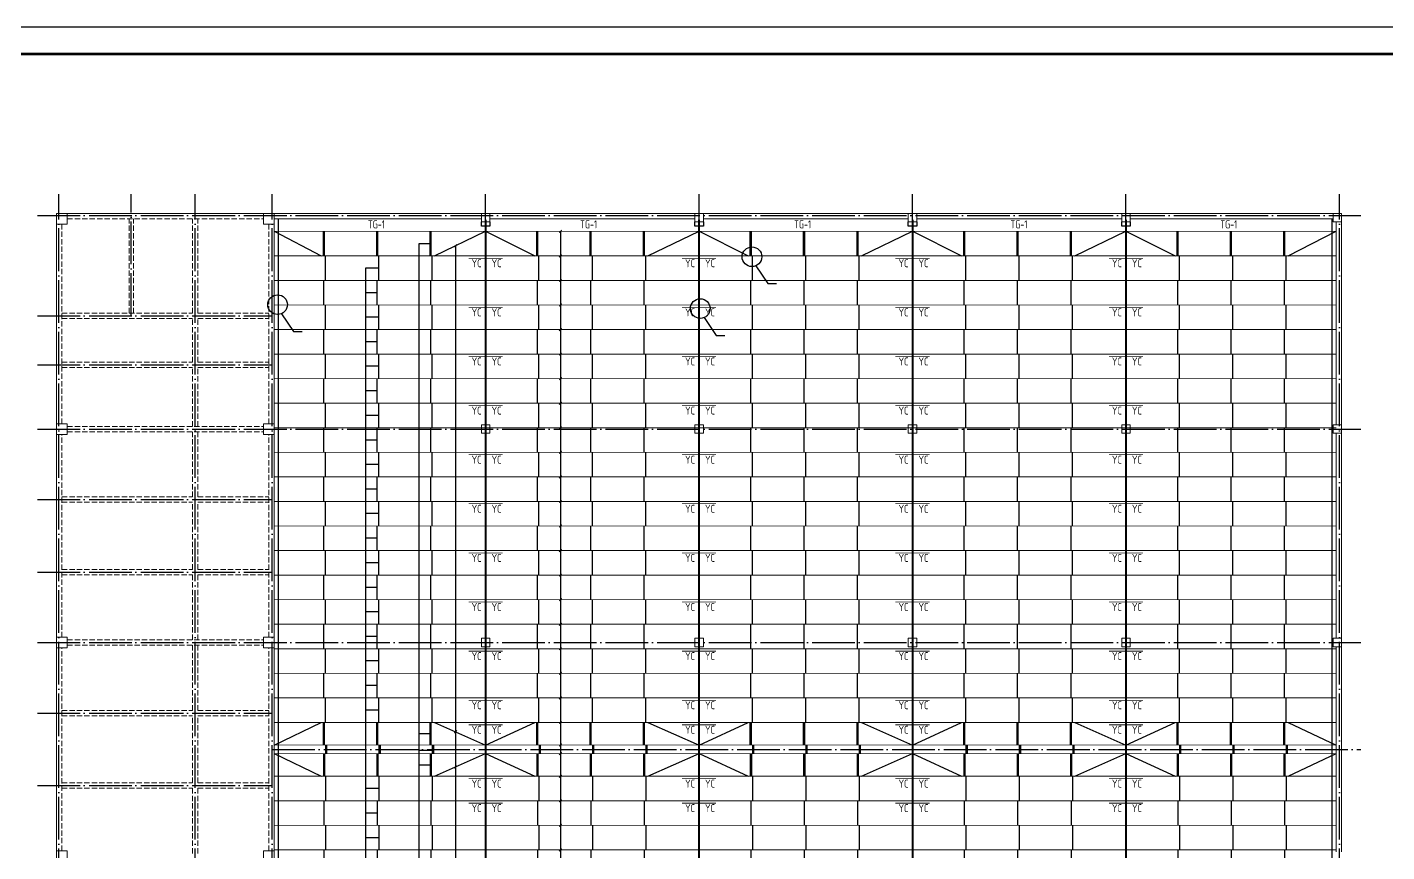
# Model space of a CAD drawing. Extents: x -2331248 to -1198620, y -977263 to -545844.
# Drawn here: x -1322402 to -1258706, y -730225 to -691608 of the extents above; entities that cross this region are included whole.
import ezdxf
from ezdxf.enums import TextEntityAlignment as Align

# ---------------------------------------------------------------- set-up
doc = ezdxf.new("R2010")
doc.units = 0
doc.header["$LTSCALE"] = 1000
doc.header["$MEASUREMENT"] = 0
for name, pattern in [('6', [8.75, 5, -1.25, 1.25, -1.25]), ('DASH', [0.35, 0.25, -0.1]), ('DASHED2', [9.525, 6.35, -3.175]), ('DOTE', [2.42, 2, -0.2, 0.02, -0.2]), ('线型3', [500, 300, -200])]:
    doc.linetypes.add(name, pattern=pattern)
for name, color, linetype in [('DOTE', 1, 'DOTE'), ('LT', 4, 'CONTINUOUS'), ('PUB_DIM', 3, 'CONTINUOUS'), ('PUB_TITLE', 4, 'CONTINUOUS'), ('YC', 6, 'DASHED2'), ('拉条', 72, 'CONTINUOUS'), ('构件', 74, 'CONTINUOUS'), ('檩条', 3, 'CONTINUOUS'), ('独立基础', 4, 'CONTINUOUS'), ('粗实线', 7, 'CONTINUOUS')]:
    doc.layers.add(name, color=color, linetype=linetype)
for name, color, linetype, lineweight in [('S_Beam', 4, 'CONTINUOUS', 18), ('S_BeamDash', 134, '线型3', 18), ('S_Cl', 2, 'CONTINUOUS', 9), ('单线钢梁', 134, 'CONTINUOUS', 18)]:
    doc.layers.add(name, color=color, linetype=linetype, lineweight=lineweight)
doc.styles.add('1', font='isocp.shx', dxfattribs={"width": 0.75, "height": 600, "bigfont": 'hztxt.shx'})
doc.styles.add('TSSD_REIN', font='Tssdeng.shx', dxfattribs={"width": 0.7, "bigfont": 'hztxt.shx'})

msp = doc.modelspace()

# ---------------------------------------------------------------- linework, layer by layer
at = {"layer": 'DOTE'}
for p, q in [((-1320925.9, -751427.1), (-1320925.9, -699427.1)), ((-1317525.9, -705127.1), (-1317525.9, -699427.1)), ((-1314525.9, -751427.1), (-1314525.9, -699427.1)), ((-1310925.9, -751427.1), (-1310925.9, -699427.1)), ((-1300925.9, -751427.1), (-1300925.9, -699427.1)), ((-1290925.9, -751427.1), (-1290925.9, -699427.1)), ((-1280925.9, -751427.1), (-1280925.9, -699427.1)), ((-1270925.9, -751427.1), (-1270925.9, -699427.1)), ((-1260925.9, -751427.1), (-1260925.9, -699427.1)), ((-1321925.9, -700427.1), (-1259925.9, -700427.1)), ((-1321925.9, -705127.1), (-1310925.9, -705127.1)), ((-1321925.9, -707427.1), (-1310925.9, -707427.1)), ((-1321925.9, -710427.1), (-1259925.9, -710427.1)), ((-1321925.9, -713727.1), (-1310925.9, -713727.1)), ((-1321925.9, -717127.1), (-1310925.9, -717127.1)), ((-1321925.9, -720427.1), (-1259925.9, -720427.1)), ((-1321925.9, -723727.1), (-1310925.9, -723727.1)), ((-1310925.9, -725427.1), (-1259925.9, -725427.1)), ((-1321925.9, -727127.1), (-1310925.9, -727127.1))]:
    msp.add_line(p, q, dxfattribs=at)
at = {"layer": 'PUB_DIM'}
for p, q in [((-1288263.9, -702783.4), (-1287705.8, -703617.3)), ((-1287705.8, -703617.3), (-1287294, -703617.3)), ((-1310489.9, -705024.4), (-1309931.8, -705858.3)), ((-1290687.9, -705205.4), (-1290129.8, -706039.3)), ((-1309931.8, -705858.3), (-1309520, -705858.3)), ((-1290129.8, -706039.3), (-1289718, -706039.3))]:
    msp.add_line(p, q, dxfattribs=at)
for centre in [(-1288447.8, -702360.8), (-1310673.8, -704601.8), (-1290871.8, -704782.8)]:
    msp.add_circle(centre, 460.9, dxfattribs=at)
at = {"layer": 'PUB_TITLE'}
for p, q in [((-1297419.7, -701167.1), (-1297419.7, -752189)), ((-1303525.9, -701752.1), (-1304051.7, -701752.1)), ((-1304051.7, -701752.1), (-1304051.7, -752189)), ((-1302335.7, -701844), (-1302335.7, -752189)), ((-1306551.7, -702887.1), (-1306551.7, -752189)), ((-1305925.9, -702887.1), (-1306551.7, -702887.1)), ((-1306000, -704042.1), (-1306551.7, -704042.1)), ((-1305925.9, -705187.1), (-1306551.7, -705187.1)), ((-1306000, -706342.1), (-1306551.7, -706342.1)), ((-1305925.9, -707487.1), (-1306551.7, -707487.1)), ((-1306000, -708642.1), (-1306551.7, -708642.1)), ((-1305925.9, -709787.1), (-1306551.7, -709787.1)), ((-1306000, -710942.1), (-1306551.7, -710942.1)), ((-1305925.9, -712087.1), (-1306551.7, -712087.1)), ((-1306000, -713242.1), (-1306551.7, -713242.1)), ((-1305925.9, -714387.1), (-1306551.7, -714387.1)), ((-1306000, -715542.1), (-1306551.7, -715542.1)), ((-1305925.9, -716687.1), (-1306551.7, -716687.1)), ((-1306000, -717842.1), (-1306551.7, -717842.1)), ((-1305925.9, -718987.1), (-1306551.7, -718987.1)), ((-1306000, -720142.1), (-1306551.7, -720142.1)), ((-1305925.9, -721287.1), (-1306551.7, -721287.1)), ((-1306000, -722442.1), (-1306551.7, -722442.1)), ((-1305925.9, -723587.1), (-1306551.7, -723587.1)), ((-1303525.9, -724702.1), (-1304051.7, -724702.1)), ((-1303422.9, -725484), (-1304051.7, -725484)), ((-1303525.9, -726162.1), (-1304051.7, -726162.1)), ((-1305925.9, -727267.1), (-1306551.7, -727267.1)), ((-1306000, -728412.1), (-1306551.7, -728412.1)), ((-1305925.9, -729567.1), (-1306551.7, -729567.1))]:
    msp.add_line(p, q, dxfattribs=at)
msp.add_lwpolyline([(-1331785.4, -765858.1), (-1200410.4, -765858.1), (-1200410.4, -691608.1), (-1331785.4, -691608.1)], close=True, dxfattribs=at)
at = {"layer": 'PUB_TITLE', "const_width": 125}
msp.add_lwpolyline([(-1328660.4, -764608.1), (-1201660.4, -764608.1), (-1201660.4, -692858.1), (-1328660.4, -692858.1)], close=True, dxfattribs=at)
at = {"layer": 'S_Beam', "ltscale": 1}
for p, q in [((-1320525.9, -700327.1), (-1311325.9, -700327.1)), ((-1310825.9, -700327.1), (-1301125.9, -700327.1)), ((-1310825.9, -700577.1), (-1301125.9, -700577.1)), ((-1300725.9, -700327.1), (-1291125.9, -700327.1)), ((-1300725.9, -700577.1), (-1291125.9, -700577.1)), ((-1290725.9, -700327.1), (-1281125.9, -700327.1)), ((-1290725.9, -700577.1), (-1281125.9, -700577.1)), ((-1280725.9, -700327.1), (-1271125.9, -700327.1)), ((-1280725.9, -700577.1), (-1271125.9, -700577.1)), ((-1270725.9, -700327.1), (-1261225.9, -700327.1)), ((-1270725.9, -700577.1), (-1261225.9, -700577.1)), ((-1321025.9, -710177.1), (-1321025.9, -700827.1)), ((-1310825.9, -710177.1), (-1310825.9, -700827.1)), ((-1310825.9, -710177.1), (-1310825.9, -700827.1)), ((-1261075.9, -710227.1), (-1261075.9, -700727.1)), ((-1260825.9, -710227.1), (-1260825.9, -700727.1)), ((-1321025.9, -720177.1), (-1321025.9, -710677.1)), ((-1310825.9, -720177.1), (-1310825.9, -710677.1)), ((-1310825.9, -720177.1), (-1310825.9, -710677.1)), ((-1261075.9, -720227.1), (-1261075.9, -710627.1)), ((-1260825.9, -720227.1), (-1260825.9, -710627.1)), ((-1321025.9, -730177.1), (-1321025.9, -720677.1)), ((-1310825.9, -730177.1), (-1310825.9, -720677.1)), ((-1310825.9, -730177.1), (-1310825.9, -720677.1)), ((-1261075.9, -730227.1), (-1261075.9, -720627.1)), ((-1260825.9, -730227.1), (-1260825.9, -720627.1))]:
    msp.add_line(p, q, dxfattribs=at)
at = {"layer": 'S_BeamDash', "linetype": 'DASH', "ltscale": 1}
for p, q in [((-1320525.9, -700577.1), (-1311325.9, -700577.1)), ((-1317625.9, -705002.1), (-1317625.9, -700577.1)), ((-1317425.9, -705002.1), (-1317425.9, -700577.1)), ((-1314650.9, -705002.1), (-1314650.9, -700577.1)), ((-1314400.9, -705002.1), (-1314400.9, -700577.1)), ((-1320775.9, -710177.1), (-1320775.9, -700827.1)), ((-1311075.9, -710177.1), (-1311075.9, -700827.1)), ((-1311075.9, -710177.1), (-1311075.9, -700827.1)), ((-1320775.9, -705002.1), (-1314650.9, -705002.1)), ((-1314400.9, -705002.1), (-1311075.9, -705002.1)), ((-1320775.9, -705252.1), (-1314650.9, -705252.1)), ((-1314650.9, -707302.1), (-1314650.9, -705252.1)), ((-1314400.9, -707302.1), (-1314400.9, -705252.1)), ((-1314400.9, -705252.1), (-1311075.9, -705252.1)), ((-1320775.9, -707302.1), (-1314650.9, -707302.1)), ((-1320775.9, -707552.1), (-1314650.9, -707552.1)), ((-1314650.9, -710302.1), (-1314650.9, -707552.1)), ((-1314400.9, -707302.1), (-1311075.9, -707302.1)), ((-1314400.9, -707552.1), (-1311075.9, -707552.1)), ((-1314400.9, -710302.1), (-1314400.9, -707552.1)), ((-1320775.9, -720177.1), (-1320775.9, -710677.1)), ((-1320525.9, -710302.1), (-1311325.9, -710302.1)), ((-1320525.9, -710552.1), (-1311325.9, -710552.1)), ((-1314650.9, -713602.1), (-1314650.9, -710552.1)), ((-1314400.9, -713602.1), (-1314400.9, -710552.1)), ((-1311075.9, -720177.1), (-1311075.9, -710677.1)), ((-1311075.9, -720177.1), (-1311075.9, -710677.1)), ((-1320775.9, -713602.1), (-1314650.9, -713602.1)), ((-1320775.9, -713852.1), (-1314650.9, -713852.1)), ((-1314650.9, -717002.1), (-1314650.9, -713852.1)), ((-1314400.9, -713602.1), (-1311075.9, -713602.1)), ((-1314400.9, -713852.1), (-1311075.9, -713852.1)), ((-1314400.9, -717002.1), (-1314400.9, -713852.1)), ((-1320775.9, -717002.1), (-1314650.9, -717002.1)), ((-1314400.9, -717002.1), (-1311075.9, -717002.1)), ((-1320775.9, -717252.1), (-1314650.9, -717252.1)), ((-1314650.9, -720302.1), (-1314650.9, -717252.1)), ((-1314400.9, -717252.1), (-1311075.9, -717252.1)), ((-1314400.9, -720302.1), (-1314400.9, -717252.1)), ((-1320525.9, -720302.1), (-1311325.9, -720302.1)), ((-1320775.9, -730177.1), (-1320775.9, -720677.1)), ((-1320525.9, -720552.1), (-1311325.9, -720552.1)), ((-1314650.9, -723602.1), (-1314650.9, -720552.1)), ((-1314400.9, -723602.1), (-1314400.9, -720552.1)), ((-1311075.9, -730177.1), (-1311075.9, -720677.1)), ((-1311075.9, -730177.1), (-1311075.9, -720677.1)), ((-1320775.9, -723602.1), (-1314650.9, -723602.1)), ((-1320775.9, -723852.1), (-1314650.9, -723852.1)), ((-1314650.9, -727002.1), (-1314650.9, -723852.1)), ((-1314400.9, -723602.1), (-1311075.9, -723602.1)), ((-1314400.9, -723852.1), (-1311075.9, -723852.1)), ((-1314400.9, -727002.1), (-1314400.9, -723852.1)), ((-1320775.9, -727002.1), (-1314650.9, -727002.1)), ((-1320775.9, -727252.1), (-1314650.9, -727252.1)), ((-1314650.9, -730302.1), (-1314650.9, -727252.1)), ((-1314400.9, -727002.1), (-1311075.9, -727002.1)), ((-1314400.9, -727252.1), (-1311075.9, -727252.1)), ((-1314400.9, -730302.1), (-1314400.9, -727252.1))]:
    msp.add_line(p, q, dxfattribs=at)
at = {"layer": 'S_Cl', "ltscale": 1}
for points in [[(-1320525.9, -700827.1), (-1320525.9, -700327.1), (-1321025.9, -700327.1), (-1321025.9, -700827.1)], [(-1310825.9, -700827.1), (-1310825.9, -700327.1), (-1311325.9, -700327.1), (-1311325.9, -700827.1)], [(-1300725.9, -700727.1), (-1300725.9, -700327.1), (-1301125.9, -700327.1), (-1301125.9, -700727.1)], [(-1290725.9, -700727.1), (-1290725.9, -700327.1), (-1291125.9, -700327.1), (-1291125.9, -700727.1)], [(-1280725.9, -700727.1), (-1280725.9, -700327.1), (-1281125.9, -700327.1), (-1281125.9, -700727.1)], [(-1270725.9, -700727.1), (-1270725.9, -700327.1), (-1271125.9, -700327.1), (-1271125.9, -700727.1)], [(-1260825.9, -700727.1), (-1260825.9, -700327.1), (-1261225.9, -700327.1), (-1261225.9, -700727.1)], [(-1320525.9, -710677.1), (-1320525.9, -710177.1), (-1321025.9, -710177.1), (-1321025.9, -710677.1)], [(-1310825.9, -710677.1), (-1310825.9, -710177.1), (-1311325.9, -710177.1), (-1311325.9, -710677.1)], [(-1300725.9, -710627.1), (-1300725.9, -710227.1), (-1301125.9, -710227.1), (-1301125.9, -710627.1)], [(-1290725.9, -710627.1), (-1290725.9, -710227.1), (-1291125.9, -710227.1), (-1291125.9, -710627.1)], [(-1280725.9, -710627.1), (-1280725.9, -710227.1), (-1281125.9, -710227.1), (-1281125.9, -710627.1)], [(-1270725.9, -710627.1), (-1270725.9, -710227.1), (-1271125.9, -710227.1), (-1271125.9, -710627.1)], [(-1260825.9, -710627.1), (-1260825.9, -710227.1), (-1261225.9, -710227.1), (-1261225.9, -710627.1)], [(-1320525.9, -720677.1), (-1320525.9, -720177.1), (-1321025.9, -720177.1), (-1321025.9, -720677.1)], [(-1310825.9, -720677.1), (-1310825.9, -720177.1), (-1311325.9, -720177.1), (-1311325.9, -720677.1)], [(-1300725.9, -720627.1), (-1300725.9, -720227.1), (-1301125.9, -720227.1), (-1301125.9, -720627.1)], [(-1290725.9, -720627.1), (-1290725.9, -720227.1), (-1291125.9, -720227.1), (-1291125.9, -720627.1)], [(-1280725.9, -720627.1), (-1280725.9, -720227.1), (-1281125.9, -720227.1), (-1281125.9, -720627.1)], [(-1270725.9, -720627.1), (-1270725.9, -720227.1), (-1271125.9, -720227.1), (-1271125.9, -720627.1)], [(-1260825.9, -720627.1), (-1260825.9, -720227.1), (-1261225.9, -720227.1), (-1261225.9, -720627.1)], [(-1320525.9, -730677.1), (-1320525.9, -730177.1), (-1321025.9, -730177.1), (-1321025.9, -730677.1)], [(-1310825.9, -730677.1), (-1310825.9, -730177.1), (-1311325.9, -730177.1), (-1311325.9, -730677.1)]]:
    msp.add_lwpolyline(points, close=True, dxfattribs=at)
at = {"layer": 'YC', "ltscale": 0.05, "const_width": 35}
for points in [[(-1300925.9, -702427.7), (-1301725.9, -702427.7)], [(-1300125.9, -702427.7), (-1300925.9, -702427.7)], [(-1290925.9, -702427.7), (-1291725.9, -702427.7)], [(-1290125.9, -702427.7), (-1290925.9, -702427.7)], [(-1280925.9, -702427.7), (-1281725.9, -702427.7)], [(-1280125.9, -702427.7), (-1280925.9, -702427.7)], [(-1270925.9, -702427.7), (-1271725.9, -702427.7)], [(-1270125.9, -702427.7), (-1270925.9, -702427.7)], [(-1300925.9, -704727.7), (-1301725.9, -704727.7)], [(-1300125.9, -704727.7), (-1300925.9, -704727.7)], [(-1290925.9, -704727.7), (-1291725.9, -704727.7)], [(-1290125.9, -704727.7), (-1290925.9, -704727.7)], [(-1280925.9, -704727.7), (-1281725.9, -704727.7)], [(-1280125.9, -704727.7), (-1280925.9, -704727.7)], [(-1270925.9, -704727.7), (-1271725.9, -704727.7)], [(-1270125.9, -704727.7), (-1270925.9, -704727.7)], [(-1300925.9, -707027.7), (-1301725.9, -707027.7)], [(-1300125.9, -707027.7), (-1300925.9, -707027.7)], [(-1290925.9, -707027.7), (-1291725.9, -707027.7)], [(-1290125.9, -707027.7), (-1290925.9, -707027.7)], [(-1280925.9, -707027.7), (-1281725.9, -707027.7)], [(-1280125.9, -707027.7), (-1280925.9, -707027.7)], [(-1270925.9, -707027.7), (-1271725.9, -707027.7)], [(-1270125.9, -707027.7), (-1270925.9, -707027.7)], [(-1300925.9, -709327.7), (-1301725.9, -709327.7)], [(-1300125.9, -709327.7), (-1300925.9, -709327.7)], [(-1290925.9, -709327.7), (-1291725.9, -709327.7)], [(-1290125.9, -709327.7), (-1290925.9, -709327.7)], [(-1280925.9, -709327.7), (-1281725.9, -709327.7)], [(-1280125.9, -709327.7), (-1280925.9, -709327.7)], [(-1270925.9, -709327.7), (-1271725.9, -709327.7)], [(-1270125.9, -709327.7), (-1270925.9, -709327.7)], [(-1300925.9, -711627.7), (-1301725.9, -711627.7)], [(-1300125.9, -711627.7), (-1300925.9, -711627.7)], [(-1290925.9, -711627.7), (-1291725.9, -711627.7)], [(-1290125.9, -711627.7), (-1290925.9, -711627.7)], [(-1280925.9, -711627.7), (-1281725.9, -711627.7)], [(-1280125.9, -711627.7), (-1280925.9, -711627.7)], [(-1270925.9, -711627.7), (-1271725.9, -711627.7)], [(-1270125.9, -711627.7), (-1270925.9, -711627.7)], [(-1300925.9, -713927.7), (-1301725.9, -713927.7)], [(-1300125.9, -713927.7), (-1300925.9, -713927.7)], [(-1290925.9, -713927.7), (-1291725.9, -713927.7)], [(-1290125.9, -713927.7), (-1290925.9, -713927.7)], [(-1280925.9, -713927.7), (-1281725.9, -713927.7)], [(-1280125.9, -713927.7), (-1280925.9, -713927.7)], [(-1270925.9, -713927.7), (-1271725.9, -713927.7)], [(-1270125.9, -713927.7), (-1270925.9, -713927.7)], [(-1300925.9, -716227.7), (-1301725.9, -716227.7)], [(-1300125.9, -716227.7), (-1300925.9, -716227.7)], [(-1290925.9, -716227.7), (-1291725.9, -716227.7)], [(-1290125.9, -716227.7), (-1290925.9, -716227.7)], [(-1280925.9, -716227.7), (-1281725.9, -716227.7)], [(-1280125.9, -716227.7), (-1280925.9, -716227.7)], [(-1270925.9, -716227.7), (-1271725.9, -716227.7)], [(-1270125.9, -716227.7), (-1270925.9, -716227.7)], [(-1300925.9, -718527.7), (-1301725.9, -718527.7)], [(-1300125.9, -718527.7), (-1300925.9, -718527.7)], [(-1290925.9, -718527.7), (-1291725.9, -718527.7)], [(-1290125.9, -718527.7), (-1290925.9, -718527.7)], [(-1280925.9, -718527.7), (-1281725.9, -718527.7)], [(-1280125.9, -718527.7), (-1280925.9, -718527.7)], [(-1270925.9, -718527.7), (-1271725.9, -718527.7)], [(-1270125.9, -718527.7), (-1270925.9, -718527.7)], [(-1300925.9, -720827.7), (-1301725.9, -720827.7)], [(-1300125.9, -720827.7), (-1300925.9, -720827.7)], [(-1290925.9, -720827.7), (-1291725.9, -720827.7)], [(-1290125.9, -720827.7), (-1290925.9, -720827.7)], [(-1280925.9, -720827.7), (-1281725.9, -720827.7)], [(-1280125.9, -720827.7), (-1280925.9, -720827.7)], [(-1270925.9, -720827.7), (-1271725.9, -720827.7)], [(-1270125.9, -720827.7), (-1270925.9, -720827.7)], [(-1300925.9, -723127.7), (-1301725.9, -723127.7)], [(-1300125.9, -723127.7), (-1300925.9, -723127.7)], [(-1290925.9, -723127.7), (-1291725.9, -723127.7)], [(-1290125.9, -723127.7), (-1290925.9, -723127.7)], [(-1280925.9, -723127.7), (-1281725.9, -723127.7)], [(-1280125.9, -723127.7), (-1280925.9, -723127.7)], [(-1270925.9, -723127.7), (-1271725.9, -723127.7)], [(-1270125.9, -723127.7), (-1270925.9, -723127.7)], [(-1300925.9, -724277.7), (-1301725.9, -724277.7)], [(-1300125.9, -724277.7), (-1300925.9, -724277.7)], [(-1290925.9, -724277.7), (-1291725.9, -724277.7)], [(-1290125.9, -724277.7), (-1290925.9, -724277.7)], [(-1280925.9, -724277.7), (-1281725.9, -724277.7)], [(-1280125.9, -724277.7), (-1280925.9, -724277.7)], [(-1270925.9, -724277.7), (-1271725.9, -724277.7)], [(-1270125.9, -724277.7), (-1270925.9, -724277.7)], [(-1300925.9, -726797.7), (-1301725.9, -726797.7)], [(-1300125.9, -726797.7), (-1300925.9, -726797.7)], [(-1290925.9, -726797.7), (-1291725.9, -726797.7)], [(-1290125.9, -726797.7), (-1290925.9, -726797.7)], [(-1280925.9, -726797.7), (-1281725.9, -726797.7)], [(-1280125.9, -726797.7), (-1280925.9, -726797.7)], [(-1270925.9, -726797.7), (-1271725.9, -726797.7)], [(-1270125.9, -726797.7), (-1270925.9, -726797.7)], [(-1300925.9, -727947.7), (-1301725.9, -727947.7)], [(-1300125.9, -727947.7), (-1300925.9, -727947.7)], [(-1290925.9, -727947.7), (-1291725.9, -727947.7)], [(-1290125.9, -727947.7), (-1290925.9, -727947.7)], [(-1280925.9, -727947.7), (-1281725.9, -727947.7)], [(-1280125.9, -727947.7), (-1280925.9, -727947.7)], [(-1270925.9, -727947.7), (-1271725.9, -727947.7)], [(-1270125.9, -727947.7), (-1270925.9, -727947.7)]]:
    msp.add_lwpolyline(points, dxfattribs=at)
at = {"layer": '单线钢梁', "linetype": '6', "ltscale": 0.25, "const_width": 95}
for points in [[(-1300925.9, -750227.1), (-1300925.9, -700627.1)], [(-1290925.9, -750227.1), (-1290925.9, -700627.1)], [(-1280925.9, -750227.1), (-1280925.9, -700627.1)], [(-1270925.9, -750227.1), (-1270925.9, -700627.1)]]:
    msp.add_lwpolyline(points, dxfattribs=at)
at = {"layer": '拉条'}
for p, q in [((-1310825.9, -701167.1), (-1308624.4, -702317.1)), ((-1308525.9, -702317.1), (-1308525.9, -701167.1)), ((-1308475.9, -702317.1), (-1308475.9, -701167.1)), ((-1306025.9, -702317.1), (-1306025.9, -701167.1)), ((-1305975.9, -702317.1), (-1305975.9, -701167.1)), ((-1303525.9, -702317.1), (-1303525.9, -701167.1)), ((-1303475.9, -702317.1), (-1303475.9, -701167.1)), ((-1303321.1, -702317.1), (-1300925.9, -701167.1)), ((-1300925.9, -701167.1), (-1298624.4, -702317.1)), ((-1298525.9, -702317.1), (-1298525.9, -701167.1)), ((-1298475.9, -702317.1), (-1298475.9, -701167.1)), ((-1296025.9, -702317.1), (-1296025.9, -701167.1)), ((-1295975.9, -702317.1), (-1295975.9, -701167.1)), ((-1293525.9, -702317.1), (-1293525.9, -701167.1)), ((-1293475.9, -702317.1), (-1293475.9, -701167.1)), ((-1293321.1, -702317.1), (-1290925.9, -701167.1)), ((-1290925.9, -701167.1), (-1288624.4, -702317.1)), ((-1288525.9, -702317.1), (-1288525.9, -701167.1)), ((-1288475.9, -702317.1), (-1288475.9, -701167.1)), ((-1286025.9, -702317.1), (-1286025.9, -701167.1)), ((-1285975.9, -702317.1), (-1285975.9, -701167.1)), ((-1283525.9, -702317.1), (-1283525.9, -701167.1)), ((-1283475.9, -702317.1), (-1283475.9, -701167.1)), ((-1283321.1, -702317.1), (-1280925.9, -701167.1)), ((-1280925.9, -701167.1), (-1278624.4, -702317.1)), ((-1278525.9, -702317.1), (-1278525.9, -701167.1)), ((-1278475.9, -702317.1), (-1278475.9, -701167.1)), ((-1276025.9, -702317.1), (-1276025.9, -701167.1)), ((-1275975.9, -702317.1), (-1275975.9, -701167.1)), ((-1273525.9, -702317.1), (-1273525.9, -701167.1)), ((-1273475.9, -702317.1), (-1273475.9, -701167.1)), ((-1273321.1, -702317.1), (-1270925.9, -701167.1)), ((-1270925.9, -701167.1), (-1268624.4, -702317.1)), ((-1268525.9, -702317.1), (-1268525.9, -701167.1)), ((-1268475.9, -702317.1), (-1268475.9, -701167.1)), ((-1266025.9, -702317.1), (-1266025.9, -701167.1)), ((-1265975.9, -702317.1), (-1265975.9, -701167.1)), ((-1263525.9, -702317.1), (-1263525.9, -701167.1)), ((-1263475.9, -702317.1), (-1263475.9, -701167.1)), ((-1263321.1, -702317.1), (-1261075.9, -701167.1)), ((-1308425.9, -703467.1), (-1308425.9, -702317.1)), ((-1305925.9, -703467.1), (-1305925.9, -702317.1)), ((-1303425.9, -703467.1), (-1303425.9, -702317.1)), ((-1298425.9, -703467.1), (-1298425.9, -702317.1)), ((-1295925.9, -703467.1), (-1295925.9, -702317.1)), ((-1293425.9, -703467.1), (-1293425.9, -702317.1)), ((-1288425.9, -703467.1), (-1288425.9, -702317.1)), ((-1285925.9, -703467.1), (-1285925.9, -702317.1)), ((-1283425.9, -703467.1), (-1283425.9, -702317.1)), ((-1278425.9, -703467.1), (-1278425.9, -702317.1)), ((-1275925.9, -703467.1), (-1275925.9, -702317.1)), ((-1273425.9, -703467.1), (-1273425.9, -702317.1)), ((-1268425.9, -703467.1), (-1268425.9, -702317.1)), ((-1265925.9, -703467.1), (-1265925.9, -702317.1)), ((-1263425.9, -703467.1), (-1263425.9, -702317.1)), ((-1308500, -704617.1), (-1308500, -703467.1)), ((-1306000, -704617.1), (-1306000, -703467.1)), ((-1303500, -704617.1), (-1303500, -703467.1)), ((-1298500, -704617.1), (-1298500, -703467.1)), ((-1296000, -704617.1), (-1296000, -703467.1)), ((-1293500, -704617.1), (-1293500, -703467.1)), ((-1288500, -704617.1), (-1288500, -703467.1)), ((-1286000, -704617.1), (-1286000, -703467.1)), ((-1283500, -704617.1), (-1283500, -703467.1)), ((-1278500, -704617.1), (-1278500, -703467.1)), ((-1276000, -704617.1), (-1276000, -703467.1)), ((-1273500, -704617.1), (-1273500, -703467.1)), ((-1268500, -704617.1), (-1268500, -703467.1)), ((-1266000, -704617.1), (-1266000, -703467.1)), ((-1263500, -704617.1), (-1263500, -703467.1)), ((-1308425.9, -705767.1), (-1308425.9, -704617.1)), ((-1305925.9, -705767.1), (-1305925.9, -704617.1)), ((-1303425.9, -705767.1), (-1303425.9, -704617.1)), ((-1298425.9, -705767.1), (-1298425.9, -704617.1)), ((-1295925.9, -705767.1), (-1295925.9, -704617.1)), ((-1293425.9, -705767.1), (-1293425.9, -704617.1)), ((-1288425.9, -705767.1), (-1288425.9, -704617.1)), ((-1285925.9, -705767.1), (-1285925.9, -704617.1)), ((-1283425.9, -705767.1), (-1283425.9, -704617.1)), ((-1278425.9, -705767.1), (-1278425.9, -704617.1)), ((-1275925.9, -705767.1), (-1275925.9, -704617.1)), ((-1273425.9, -705767.1), (-1273425.9, -704617.1)), ((-1268425.9, -705767.1), (-1268425.9, -704617.1)), ((-1265925.9, -705767.1), (-1265925.9, -704617.1)), ((-1263425.9, -705767.1), (-1263425.9, -704617.1)), ((-1308500, -706917.1), (-1308500, -705767.1)), ((-1306000, -706917.1), (-1306000, -705767.1)), ((-1303500, -706917.1), (-1303500, -705767.1)), ((-1298500, -706917.1), (-1298500, -705767.1)), ((-1296000, -706917.1), (-1296000, -705767.1)), ((-1293500, -706917.1), (-1293500, -705767.1)), ((-1288500, -706917.1), (-1288500, -705767.1)), ((-1286000, -706917.1), (-1286000, -705767.1)), ((-1283500, -706917.1), (-1283500, -705767.1)), ((-1278500, -706917.1), (-1278500, -705767.1)), ((-1276000, -706917.1), (-1276000, -705767.1)), ((-1273500, -706917.1), (-1273500, -705767.1)), ((-1268500, -706917.1), (-1268500, -705767.1)), ((-1266000, -706917.1), (-1266000, -705767.1)), ((-1263500, -706917.1), (-1263500, -705767.1)), ((-1308425.9, -708067.1), (-1308425.9, -706917.1)), ((-1305925.9, -708067.1), (-1305925.9, -706917.1)), ((-1303425.9, -708067.1), (-1303425.9, -706917.1)), ((-1298425.9, -708067.1), (-1298425.9, -706917.1)), ((-1295925.9, -708067.1), (-1295925.9, -706917.1)), ((-1293425.9, -708067.1), (-1293425.9, -706917.1)), ((-1288425.9, -708067.1), (-1288425.9, -706917.1)), ((-1285925.9, -708067.1), (-1285925.9, -706917.1)), ((-1283425.9, -708067.1), (-1283425.9, -706917.1)), ((-1278425.9, -708067.1), (-1278425.9, -706917.1)), ((-1275925.9, -708067.1), (-1275925.9, -706917.1)), ((-1273425.9, -708067.1), (-1273425.9, -706917.1)), ((-1268425.9, -708067.1), (-1268425.9, -706917.1)), ((-1265925.9, -708067.1), (-1265925.9, -706917.1)), ((-1263425.9, -708067.1), (-1263425.9, -706917.1)), ((-1308500, -709217.1), (-1308500, -708067.1)), ((-1306000, -709217.1), (-1306000, -708067.1)), ((-1303500, -709217.1), (-1303500, -708067.1)), ((-1298500, -709217.1), (-1298500, -708067.1)), ((-1296000, -709217.1), (-1296000, -708067.1)), ((-1293500, -709217.1), (-1293500, -708067.1)), ((-1288500, -709217.1), (-1288500, -708067.1)), ((-1286000, -709217.1), (-1286000, -708067.1)), ((-1283500, -709217.1), (-1283500, -708067.1)), ((-1278500, -709217.1), (-1278500, -708067.1)), ((-1276000, -709217.1), (-1276000, -708067.1)), ((-1273500, -709217.1), (-1273500, -708067.1)), ((-1268500, -709217.1), (-1268500, -708067.1)), ((-1266000, -709217.1), (-1266000, -708067.1)), ((-1263500, -709217.1), (-1263500, -708067.1)), ((-1308425.9, -710367.1), (-1308425.9, -709217.1)), ((-1305925.9, -710367.1), (-1305925.9, -709217.1)), ((-1303425.9, -710367.1), (-1303425.9, -709217.1)), ((-1298425.9, -710367.1), (-1298425.9, -709217.1)), ((-1295925.9, -710367.1), (-1295925.9, -709217.1)), ((-1293425.9, -710367.1), (-1293425.9, -709217.1)), ((-1288425.9, -710367.1), (-1288425.9, -709217.1)), ((-1285925.9, -710367.1), (-1285925.9, -709217.1)), ((-1283425.9, -710367.1), (-1283425.9, -709217.1)), ((-1278425.9, -710367.1), (-1278425.9, -709217.1)), ((-1275925.9, -710367.1), (-1275925.9, -709217.1)), ((-1273425.9, -710367.1), (-1273425.9, -709217.1)), ((-1268425.9, -710367.1), (-1268425.9, -709217.1)), ((-1265925.9, -710367.1), (-1265925.9, -709217.1)), ((-1263425.9, -710367.1), (-1263425.9, -709217.1)), ((-1308500, -711517.1), (-1308500, -710367.1)), ((-1306000, -711517.1), (-1306000, -710367.1)), ((-1303500, -711517.1), (-1303500, -710367.1)), ((-1298500, -711517.1), (-1298500, -710367.1)), ((-1296000, -711517.1), (-1296000, -710367.1)), ((-1293500, -711517.1), (-1293500, -710367.1)), ((-1288500, -711517.1), (-1288500, -710367.1)), ((-1286000, -711517.1), (-1286000, -710367.1)), ((-1283500, -711517.1), (-1283500, -710367.1)), ((-1278500, -711517.1), (-1278500, -710367.1)), ((-1276000, -711517.1), (-1276000, -710367.1)), ((-1273500, -711517.1), (-1273500, -710367.1)), ((-1268500, -711517.1), (-1268500, -710367.1)), ((-1266000, -711517.1), (-1266000, -710367.1)), ((-1263500, -711517.1), (-1263500, -710367.1)), ((-1308425.9, -712667.1), (-1308425.9, -711517.1)), ((-1305925.9, -712667.1), (-1305925.9, -711517.1)), ((-1303425.9, -712667.1), (-1303425.9, -711517.1)), ((-1298425.9, -712667.1), (-1298425.9, -711517.1)), ((-1295925.9, -712667.1), (-1295925.9, -711517.1)), ((-1293425.9, -712667.1), (-1293425.9, -711517.1)), ((-1288425.9, -712667.1), (-1288425.9, -711517.1)), ((-1285925.9, -712667.1), (-1285925.9, -711517.1)), ((-1283425.9, -712667.1), (-1283425.9, -711517.1)), ((-1278425.9, -712667.1), (-1278425.9, -711517.1)), ((-1275925.9, -712667.1), (-1275925.9, -711517.1)), ((-1273425.9, -712667.1), (-1273425.9, -711517.1)), ((-1268425.9, -712667.1), (-1268425.9, -711517.1)), ((-1265925.9, -712667.1), (-1265925.9, -711517.1)), ((-1263425.9, -712667.1), (-1263425.9, -711517.1)), ((-1308500, -713817.1), (-1308500, -712667.1)), ((-1306000, -713817.1), (-1306000, -712667.1)), ((-1303500, -713817.1), (-1303500, -712667.1)), ((-1298500, -713817.1), (-1298500, -712667.1)), ((-1296000, -713817.1), (-1296000, -712667.1)), ((-1293500, -713817.1), (-1293500, -712667.1)), ((-1288500, -713817.1), (-1288500, -712667.1)), ((-1286000, -713817.1), (-1286000, -712667.1)), ((-1283500, -713817.1), (-1283500, -712667.1)), ((-1278500, -713817.1), (-1278500, -712667.1)), ((-1276000, -713817.1), (-1276000, -712667.1)), ((-1273500, -713817.1), (-1273500, -712667.1)), ((-1268500, -713817.1), (-1268500, -712667.1)), ((-1266000, -713817.1), (-1266000, -712667.1)), ((-1263500, -713817.1), (-1263500, -712667.1)), ((-1308425.9, -714967.1), (-1308425.9, -713817.1)), ((-1305925.9, -714967.1), (-1305925.9, -713817.1)), ((-1303425.9, -714967.1), (-1303425.9, -713817.1)), ((-1298425.9, -714967.1), (-1298425.9, -713817.1)), ((-1295925.9, -714967.1), (-1295925.9, -713817.1)), ((-1293425.9, -714967.1), (-1293425.9, -713817.1)), ((-1288425.9, -714967.1), (-1288425.9, -713817.1)), ((-1285925.9, -714967.1), (-1285925.9, -713817.1)), ((-1283425.9, -714967.1), (-1283425.9, -713817.1)), ((-1278425.9, -714967.1), (-1278425.9, -713817.1)), ((-1275925.9, -714967.1), (-1275925.9, -713817.1)), ((-1273425.9, -714967.1), (-1273425.9, -713817.1)), ((-1268425.9, -714967.1), (-1268425.9, -713817.1)), ((-1265925.9, -714967.1), (-1265925.9, -713817.1)), ((-1263425.9, -714967.1), (-1263425.9, -713817.1)), ((-1308500, -716117.1), (-1308500, -714967.1)), ((-1306000, -716117.1), (-1306000, -714967.1)), ((-1303500, -716117.1), (-1303500, -714967.1)), ((-1298500, -716117.1), (-1298500, -714967.1)), ((-1296000, -716117.1), (-1296000, -714967.1)), ((-1293500, -716117.1), (-1293500, -714967.1)), ((-1288500, -716117.1), (-1288500, -714967.1)), ((-1286000, -716117.1), (-1286000, -714967.1)), ((-1283500, -716117.1), (-1283500, -714967.1)), ((-1278500, -716117.1), (-1278500, -714967.1)), ((-1276000, -716117.1), (-1276000, -714967.1)), ((-1273500, -716117.1), (-1273500, -714967.1)), ((-1268500, -716117.1), (-1268500, -714967.1)), ((-1266000, -716117.1), (-1266000, -714967.1)), ((-1263500, -716117.1), (-1263500, -714967.1)), ((-1308425.9, -717267.1), (-1308425.9, -716117.1)), ((-1305925.9, -717267.1), (-1305925.9, -716117.1)), ((-1303425.9, -717267.1), (-1303425.9, -716117.1)), ((-1298425.9, -717267.1), (-1298425.9, -716117.1)), ((-1295925.9, -717267.1), (-1295925.9, -716117.1)), ((-1293425.9, -717267.1), (-1293425.9, -716117.1)), ((-1288425.9, -717267.1), (-1288425.9, -716117.1)), ((-1285925.9, -717267.1), (-1285925.9, -716117.1)), ((-1283425.9, -717267.1), (-1283425.9, -716117.1)), ((-1278425.9, -717267.1), (-1278425.9, -716117.1)), ((-1275925.9, -717267.1), (-1275925.9, -716117.1)), ((-1273425.9, -717267.1), (-1273425.9, -716117.1)), ((-1268425.9, -717267.1), (-1268425.9, -716117.1)), ((-1265925.9, -717267.1), (-1265925.9, -716117.1)), ((-1263425.9, -717267.1), (-1263425.9, -716117.1)), ((-1308500, -718417.1), (-1308500, -717267.1)), ((-1306000, -718417.1), (-1306000, -717267.1)), ((-1303500, -718417.1), (-1303500, -717267.1)), ((-1298500, -718417.1), (-1298500, -717267.1)), ((-1296000, -718417.1), (-1296000, -717267.1)), ((-1293500, -718417.1), (-1293500, -717267.1)), ((-1288500, -718417.1), (-1288500, -717267.1)), ((-1286000, -718417.1), (-1286000, -717267.1)), ((-1283500, -718417.1), (-1283500, -717267.1)), ((-1278500, -718417.1), (-1278500, -717267.1)), ((-1276000, -718417.1), (-1276000, -717267.1)), ((-1273500, -718417.1), (-1273500, -717267.1)), ((-1268500, -718417.1), (-1268500, -717267.1)), ((-1266000, -718417.1), (-1266000, -717267.1)), ((-1263500, -718417.1), (-1263500, -717267.1)), ((-1308425.9, -719567.1), (-1308425.9, -718417.1)), ((-1305925.9, -719567.1), (-1305925.9, -718417.1)), ((-1303425.9, -719567.1), (-1303425.9, -718417.1)), ((-1298425.9, -719567.1), (-1298425.9, -718417.1)), ((-1295925.9, -719567.1), (-1295925.9, -718417.1)), ((-1293425.9, -719567.1), (-1293425.9, -718417.1)), ((-1288425.9, -719567.1), (-1288425.9, -718417.1)), ((-1285925.9, -719567.1), (-1285925.9, -718417.1)), ((-1283425.9, -719567.1), (-1283425.9, -718417.1)), ((-1278425.9, -719567.1), (-1278425.9, -718417.1)), ((-1275925.9, -719567.1), (-1275925.9, -718417.1)), ((-1273425.9, -719567.1), (-1273425.9, -718417.1)), ((-1268425.9, -719567.1), (-1268425.9, -718417.1)), ((-1265925.9, -719567.1), (-1265925.9, -718417.1)), ((-1263425.9, -719567.1), (-1263425.9, -718417.1)), ((-1308500, -720717.1), (-1308500, -719567.1)), ((-1306000, -720717.1), (-1306000, -719567.1)), ((-1303500, -720717.1), (-1303500, -719567.1)), ((-1298500, -720717.1), (-1298500, -719567.1)), ((-1296000, -720717.1), (-1296000, -719567.1)), ((-1293500, -720717.1), (-1293500, -719567.1)), ((-1288500, -720717.1), (-1288500, -719567.1)), ((-1286000, -720717.1), (-1286000, -719567.1)), ((-1283500, -720717.1), (-1283500, -719567.1)), ((-1278500, -720717.1), (-1278500, -719567.1)), ((-1276000, -720717.1), (-1276000, -719567.1)), ((-1273500, -720717.1), (-1273500, -719567.1)), ((-1268500, -720717.1), (-1268500, -719567.1)), ((-1266000, -720717.1), (-1266000, -719567.1)), ((-1263500, -720717.1), (-1263500, -719567.1)), ((-1308425.9, -721867.1), (-1308425.9, -720717.1)), ((-1305925.9, -721867.1), (-1305925.9, -720717.1)), ((-1303425.9, -721867.1), (-1303425.9, -720717.1)), ((-1298425.9, -721867.1), (-1298425.9, -720717.1)), ((-1295925.9, -721867.1), (-1295925.9, -720717.1)), ((-1293425.9, -721867.1), (-1293425.9, -720717.1)), ((-1288425.9, -721867.1), (-1288425.9, -720717.1)), ((-1285925.9, -721867.1), (-1285925.9, -720717.1)), ((-1283425.9, -721867.1), (-1283425.9, -720717.1)), ((-1278425.9, -721867.1), (-1278425.9, -720717.1)), ((-1275925.9, -721867.1), (-1275925.9, -720717.1)), ((-1273425.9, -721867.1), (-1273425.9, -720717.1)), ((-1268425.9, -721867.1), (-1268425.9, -720717.1)), ((-1265925.9, -721867.1), (-1265925.9, -720717.1)), ((-1263425.9, -721867.1), (-1263425.9, -720717.1)), ((-1308500, -723017.1), (-1308500, -721867.1)), ((-1306000, -723017.1), (-1306000, -721867.1)), ((-1303500, -723017.1), (-1303500, -721867.1)), ((-1298500, -723017.1), (-1298500, -721867.1)), ((-1296000, -723017.1), (-1296000, -721867.1)), ((-1293500, -723017.1), (-1293500, -721867.1)), ((-1288500, -723017.1), (-1288500, -721867.1)), ((-1286000, -723017.1), (-1286000, -721867.1)), ((-1283500, -723017.1), (-1283500, -721867.1)), ((-1278500, -723017.1), (-1278500, -721867.1)), ((-1276000, -723017.1), (-1276000, -721867.1)), ((-1273500, -723017.1), (-1273500, -721867.1)), ((-1268500, -723017.1), (-1268500, -721867.1)), ((-1266000, -723017.1), (-1266000, -721867.1)), ((-1263500, -723017.1), (-1263500, -721867.1)), ((-1308425.9, -724167.1), (-1308425.9, -723017.1)), ((-1305925.9, -724167.1), (-1305925.9, -723017.1)), ((-1303425.9, -724167.1), (-1303425.9, -723017.1)), ((-1298425.9, -724167.1), (-1298425.9, -723017.1)), ((-1295925.9, -724167.1), (-1295925.9, -723017.1)), ((-1293425.9, -724167.1), (-1293425.9, -723017.1)), ((-1288425.9, -724167.1), (-1288425.9, -723017.1)), ((-1285925.9, -724167.1), (-1285925.9, -723017.1)), ((-1283425.9, -724167.1), (-1283425.9, -723017.1)), ((-1278425.9, -724167.1), (-1278425.9, -723017.1)), ((-1275925.9, -724167.1), (-1275925.9, -723017.1)), ((-1273425.9, -724167.1), (-1273425.9, -723017.1)), ((-1268425.9, -724167.1), (-1268425.9, -723017.1)), ((-1265925.9, -724167.1), (-1265925.9, -723017.1)), ((-1263425.9, -724167.1), (-1263425.9, -723017.1)), ((-1310825.9, -725227.1), (-1308624.4, -724167.1)), ((-1308525.9, -725227.1), (-1308525.9, -724167.1)), ((-1308475.9, -725227.1), (-1308475.9, -724167.1)), ((-1306025.9, -725227.1), (-1306025.9, -724167.1)), ((-1305975.9, -725227.1), (-1305975.9, -724167.1)), ((-1303525.9, -725227.1), (-1303525.9, -724167.1)), ((-1303475.9, -725227.1), (-1303475.9, -724167.1)), ((-1303321.1, -724167.1), (-1300925.9, -725227.1)), ((-1300925.9, -725227.1), (-1298624.4, -724167.1)), ((-1298525.9, -725227.1), (-1298525.9, -724167.1)), ((-1298475.9, -725227.1), (-1298475.9, -724167.1)), ((-1296025.9, -725227.1), (-1296025.9, -724167.1)), ((-1295975.9, -725227.1), (-1295975.9, -724167.1)), ((-1293525.9, -725227.1), (-1293525.9, -724167.1)), ((-1293475.9, -725227.1), (-1293475.9, -724167.1)), ((-1293321.1, -724167.1), (-1290925.9, -725227.1)), ((-1290925.9, -725227.1), (-1288624.4, -724167.1)), ((-1288525.9, -725227.1), (-1288525.9, -724167.1)), ((-1288475.9, -725227.1), (-1288475.9, -724167.1)), ((-1286025.9, -725227.1), (-1286025.9, -724167.1)), ((-1285975.9, -725227.1), (-1285975.9, -724167.1)), ((-1283525.9, -725227.1), (-1283525.9, -724167.1)), ((-1283475.9, -725227.1), (-1283475.9, -724167.1)), ((-1283321.1, -724167.1), (-1280925.9, -725227.1)), ((-1280925.9, -725227.1), (-1278624.4, -724167.1)), ((-1278525.9, -725227.1), (-1278525.9, -724167.1)), ((-1278475.9, -725227.1), (-1278475.9, -724167.1)), ((-1276025.9, -725227.1), (-1276025.9, -724167.1)), ((-1275975.9, -725227.1), (-1275975.9, -724167.1)), ((-1273525.9, -725227.1), (-1273525.9, -724167.1)), ((-1273475.9, -725227.1), (-1273475.9, -724167.1)), ((-1273321.1, -724167.1), (-1270925.9, -725227.1)), ((-1270925.9, -725227.1), (-1268624.4, -724167.1)), ((-1268525.9, -725227.1), (-1268525.9, -724167.1)), ((-1268475.9, -725227.1), (-1268475.9, -724167.1)), ((-1266025.9, -725227.1), (-1266025.9, -724167.1)), ((-1265975.9, -725227.1), (-1265975.9, -724167.1)), ((-1263525.9, -725227.1), (-1263525.9, -724167.1)), ((-1263475.9, -725227.1), (-1263475.9, -724167.1)), ((-1263321.1, -724167.1), (-1261075.9, -725227.1)), ((-1308422.9, -725227.1), (-1308422.9, -725627.1)), ((-1308372.9, -725227.1), (-1308372.9, -725627.1)), ((-1305922.9, -725227.1), (-1305922.9, -725627.1)), ((-1305872.9, -725227.1), (-1305872.9, -725627.1)), ((-1303422.9, -725227.1), (-1303422.9, -725627.1)), ((-1303372.9, -725227.1), (-1303372.9, -725627.1)), ((-1298422.9, -725227.1), (-1298422.9, -725627.1)), ((-1298372.9, -725227.1), (-1298372.9, -725627.1)), ((-1295922.9, -725227.1), (-1295922.9, -725627.1)), ((-1295872.9, -725227.1), (-1295872.9, -725627.1)), ((-1293422.9, -725227.1), (-1293422.9, -725627.1)), ((-1293372.9, -725227.1), (-1293372.9, -725627.1)), ((-1288422.9, -725227.1), (-1288422.9, -725627.1)), ((-1288372.9, -725227.1), (-1288372.9, -725627.1)), ((-1285922.9, -725227.1), (-1285922.9, -725627.1)), ((-1285872.9, -725227.1), (-1285872.9, -725627.1)), ((-1283422.9, -725227.1), (-1283422.9, -725627.1)), ((-1283372.9, -725227.1), (-1283372.9, -725627.1)), ((-1278422.9, -725227.1), (-1278422.9, -725627.1)), ((-1278372.9, -725227.1), (-1278372.9, -725627.1)), ((-1275922.9, -725227.1), (-1275922.9, -725627.1)), ((-1275872.9, -725227.1), (-1275872.9, -725627.1)), ((-1273422.9, -725227.1), (-1273422.9, -725627.1)), ((-1273372.9, -725227.1), (-1273372.9, -725627.1)), ((-1268422.9, -725227.1), (-1268422.9, -725627.1)), ((-1268372.9, -725227.1), (-1268372.9, -725627.1)), ((-1265922.9, -725227.1), (-1265922.9, -725627.1)), ((-1265872.9, -725227.1), (-1265872.9, -725627.1)), ((-1263422.9, -725227.1), (-1263422.9, -725627.1)), ((-1263372.9, -725227.1), (-1263372.9, -725627.1)), ((-1310825.9, -725627.1), (-1308624.4, -726687.1)), ((-1308525.9, -725627.1), (-1308525.9, -726687.1)), ((-1308475.9, -725627.1), (-1308475.9, -726687.1)), ((-1306025.9, -725627.1), (-1306025.9, -726687.1)), ((-1305975.9, -725627.1), (-1305975.9, -726687.1)), ((-1303525.9, -725627.1), (-1303525.9, -726687.1)), ((-1303475.9, -725627.1), (-1303475.9, -726687.1)), ((-1303321.1, -726687.1), (-1300925.9, -725627.1)), ((-1300925.9, -725627.1), (-1298624.4, -726687.1)), ((-1298525.9, -725627.1), (-1298525.9, -726687.1)), ((-1298475.9, -725627.1), (-1298475.9, -726687.1)), ((-1296025.9, -725627.1), (-1296025.9, -726687.1)), ((-1295975.9, -725627.1), (-1295975.9, -726687.1)), ((-1293525.9, -725627.1), (-1293525.9, -726687.1)), ((-1293475.9, -725627.1), (-1293475.9, -726687.1)), ((-1293321.1, -726687.1), (-1290925.9, -725627.1)), ((-1290925.9, -725627.1), (-1288624.4, -726687.1)), ((-1288525.9, -725627.1), (-1288525.9, -726687.1)), ((-1288475.9, -725627.1), (-1288475.9, -726687.1)), ((-1286025.9, -725627.1), (-1286025.9, -726687.1)), ((-1285975.9, -725627.1), (-1285975.9, -726687.1)), ((-1283525.9, -725627.1), (-1283525.9, -726687.1)), ((-1283475.9, -725627.1), (-1283475.9, -726687.1)), ((-1283321.1, -726687.1), (-1280925.9, -725627.1)), ((-1280925.9, -725627.1), (-1278624.4, -726687.1)), ((-1278525.9, -725627.1), (-1278525.9, -726687.1)), ((-1278475.9, -725627.1), (-1278475.9, -726687.1)), ((-1276025.9, -725627.1), (-1276025.9, -726687.1)), ((-1275975.9, -725627.1), (-1275975.9, -726687.1)), ((-1273525.9, -725627.1), (-1273525.9, -726687.1)), ((-1273475.9, -725627.1), (-1273475.9, -726687.1)), ((-1273321.1, -726687.1), (-1270925.9, -725627.1)), ((-1270925.9, -725627.1), (-1268624.4, -726687.1)), ((-1268525.9, -725627.1), (-1268525.9, -726687.1)), ((-1268475.9, -725627.1), (-1268475.9, -726687.1)), ((-1266025.9, -725627.1), (-1266025.9, -726687.1)), ((-1265975.9, -725627.1), (-1265975.9, -726687.1)), ((-1263525.9, -725627.1), (-1263525.9, -726687.1)), ((-1263475.9, -725627.1), (-1263475.9, -726687.1)), ((-1263321.1, -726687.1), (-1261075.9, -725627.1)), ((-1308425.9, -726687.1), (-1308425.9, -727837.1)), ((-1305925.9, -726687.1), (-1305925.9, -727837.1)), ((-1303425.9, -726687.1), (-1303425.9, -727837.1)), ((-1298425.9, -726687.1), (-1298425.9, -727837.1)), ((-1295925.9, -726687.1), (-1295925.9, -727837.1)), ((-1293425.9, -726687.1), (-1293425.9, -727837.1)), ((-1288425.9, -726687.1), (-1288425.9, -727837.1)), ((-1285925.9, -726687.1), (-1285925.9, -727837.1)), ((-1283425.9, -726687.1), (-1283425.9, -727837.1)), ((-1278425.9, -726687.1), (-1278425.9, -727837.1)), ((-1275925.9, -726687.1), (-1275925.9, -727837.1)), ((-1273425.9, -726687.1), (-1273425.9, -727837.1)), ((-1268425.9, -726687.1), (-1268425.9, -727837.1)), ((-1265925.9, -726687.1), (-1265925.9, -727837.1)), ((-1263425.9, -726687.1), (-1263425.9, -727837.1)), ((-1308500, -727837.1), (-1308500, -728987.1)), ((-1306000, -727837.1), (-1306000, -728987.1)), ((-1303500, -727837.1), (-1303500, -728987.1)), ((-1298500, -727837.1), (-1298500, -728987.1)), ((-1296000, -727837.1), (-1296000, -728987.1)), ((-1293500, -727837.1), (-1293500, -728987.1)), ((-1288500, -727837.1), (-1288500, -728987.1)), ((-1286000, -727837.1), (-1286000, -728987.1)), ((-1283500, -727837.1), (-1283500, -728987.1)), ((-1278500, -727837.1), (-1278500, -728987.1)), ((-1276000, -727837.1), (-1276000, -728987.1)), ((-1273500, -727837.1), (-1273500, -728987.1)), ((-1268500, -727837.1), (-1268500, -728987.1)), ((-1266000, -727837.1), (-1266000, -728987.1)), ((-1263500, -727837.1), (-1263500, -728987.1)), ((-1308425.9, -728987.1), (-1308425.9, -730137.1)), ((-1305925.9, -728987.1), (-1305925.9, -730137.1)), ((-1303425.9, -728987.1), (-1303425.9, -730137.1)), ((-1298425.9, -728987.1), (-1298425.9, -730137.1)), ((-1295925.9, -728987.1), (-1295925.9, -730137.1)), ((-1293425.9, -728987.1), (-1293425.9, -730137.1)), ((-1288425.9, -728987.1), (-1288425.9, -730137.1)), ((-1285925.9, -728987.1), (-1285925.9, -730137.1)), ((-1283425.9, -728987.1), (-1283425.9, -730137.1)), ((-1278425.9, -728987.1), (-1278425.9, -730137.1)), ((-1275925.9, -728987.1), (-1275925.9, -730137.1)), ((-1273425.9, -728987.1), (-1273425.9, -730137.1)), ((-1268425.9, -728987.1), (-1268425.9, -730137.1)), ((-1265925.9, -728987.1), (-1265925.9, -730137.1)), ((-1263425.9, -728987.1), (-1263425.9, -730137.1)), ((-1308500, -730137.1), (-1308500, -731287.1)), ((-1306000, -730137.1), (-1306000, -731287.1)), ((-1303500, -730137.1), (-1303500, -731287.1)), ((-1298500, -730137.1), (-1298500, -731287.1)), ((-1296000, -730137.1), (-1296000, -731287.1)), ((-1293500, -730137.1), (-1293500, -731287.1)), ((-1288500, -730137.1), (-1288500, -731287.1)), ((-1286000, -730137.1), (-1286000, -731287.1)), ((-1283500, -730137.1), (-1283500, -731287.1)), ((-1278500, -730137.1), (-1278500, -731287.1)), ((-1276000, -730137.1), (-1276000, -731287.1)), ((-1273500, -730137.1), (-1273500, -731287.1)), ((-1268500, -730137.1), (-1268500, -731287.1)), ((-1266000, -730137.1), (-1266000, -731287.1)), ((-1263500, -730137.1), (-1263500, -731287.1))]:
    msp.add_line(p, q, dxfattribs=at)
at = {"layer": '构件'}
for p, q in [((-1310625.9, -750277.1), (-1310625.9, -700577.1)), ((-1261275.9, -700577.1), (-1261275.9, -750277.1))]:
    msp.add_line(p, q, dxfattribs=at)
for points in [[(-1300725.9, -700727.1), (-1300725.9, -700927.1), (-1301125.9, -700927.1), (-1301125.9, -700727.1)], [(-1290725.9, -700727.1), (-1290725.9, -700927.1), (-1291125.9, -700927.1), (-1291125.9, -700727.1)], [(-1280725.9, -700727.1), (-1280725.9, -700927.1), (-1281125.9, -700927.1), (-1281125.9, -700727.1)], [(-1270725.9, -700727.1), (-1270725.9, -700927.1), (-1271125.9, -700927.1), (-1271125.9, -700727.1)]]:
    msp.add_lwpolyline(points, dxfattribs=at)
at = {"layer": '檩条', "linetype": 'DOTE', "const_width": 40}
for points in [[(-1310825.9, -701167.1), (-1261075.9, -701167.1)], [(-1310825.9, -702317.1), (-1261075.9, -702317.1)], [(-1310825.9, -703467.1), (-1261075.9, -703467.1)], [(-1310825.9, -704617.1), (-1261075.9, -704617.1)], [(-1310825.9, -705767.1), (-1261075.9, -705767.1)], [(-1310825.9, -706917.1), (-1261075.9, -706917.1)], [(-1310825.9, -708067.1), (-1261075.9, -708067.1)], [(-1310825.9, -709217.1), (-1261075.9, -709217.1)], [(-1310825.9, -710367.1), (-1261075.9, -710367.1)], [(-1310825.9, -711517.1), (-1261075.9, -711517.1)], [(-1310825.9, -712667.1), (-1261075.9, -712667.1)], [(-1310825.9, -713817.1), (-1261075.9, -713817.1)], [(-1310825.9, -714967.1), (-1261075.9, -714967.1)], [(-1310825.9, -716117.1), (-1261075.9, -716117.1)], [(-1310825.9, -717267.1), (-1261075.9, -717267.1)], [(-1310825.9, -718417.1), (-1261075.9, -718417.1)], [(-1310825.9, -719567.1), (-1261075.9, -719567.1)], [(-1310825.9, -720717.1), (-1261075.9, -720717.1)], [(-1310825.9, -721867.1), (-1261075.9, -721867.1)], [(-1310825.9, -723017.1), (-1261075.9, -723017.1)], [(-1310825.9, -724167.1), (-1261075.9, -724167.1)], [(-1310825.9, -725227.1), (-1261075.9, -725227.1)], [(-1310825.9, -725227.1), (-1261075.9, -725227.1)], [(-1310825.9, -725627.1), (-1261075.9, -725627.1)], [(-1310825.9, -725627.1), (-1261075.9, -725627.1)], [(-1310825.9, -726687.1), (-1261075.9, -726687.1)], [(-1310825.9, -727837.1), (-1261075.9, -727837.1)], [(-1310825.9, -728987.1), (-1261075.9, -728987.1)], [(-1310825.9, -730137.1), (-1261075.9, -730137.1)]]:
    msp.add_lwpolyline(points, dxfattribs=at)
at = {"layer": '粗实线', "color": 7, "const_width": 50}
for points in [[(-1297358.1, -701105.5), (-1297481.3, -701228.7)], [(-1302274.1, -701782.4), (-1302397.3, -701905.6)], [(-1297358.1, -702255.5), (-1297481.3, -702378.7)], [(-1297358.1, -703405.5), (-1297481.3, -703528.7)], [(-1297358.1, -704555.5), (-1297481.3, -704678.7)], [(-1297358.1, -705705.5), (-1297481.3, -705828.7)], [(-1297358.1, -706855.5), (-1297481.3, -706978.7)], [(-1297358.1, -708005.5), (-1297481.3, -708128.7)], [(-1297358.1, -709155.5), (-1297481.3, -709278.7)], [(-1297358.1, -710305.5), (-1297481.3, -710428.7)], [(-1297358.1, -711455.5), (-1297481.3, -711578.7)], [(-1297358.1, -712605.5), (-1297481.3, -712728.7)], [(-1297358.1, -713755.5), (-1297481.3, -713878.7)], [(-1297358.1, -714905.5), (-1297481.3, -715028.7)], [(-1297358.1, -716055.5), (-1297481.3, -716178.7)], [(-1297358.1, -717205.5), (-1297481.3, -717328.7)], [(-1297358.1, -718355.5), (-1297481.3, -718478.7)], [(-1297358.1, -719505.5), (-1297481.3, -719628.7)], [(-1297358.1, -720655.5), (-1297481.3, -720778.7)], [(-1297358.1, -721805.5), (-1297481.3, -721928.7)], [(-1297358.1, -722955.5), (-1297481.3, -723078.7)], [(-1297358.1, -724105.5), (-1297481.3, -724228.7)], [(-1302274.1, -724541.7), (-1302397.3, -724664.9)], [(-1297358.1, -725165.5), (-1297481.3, -725288.7)], [(-1297358.1, -725565.5), (-1297481.3, -725688.7)], [(-1302274.1, -726189.4), (-1302397.3, -726312.6)], [(-1297358.1, -726625.5), (-1297481.3, -726748.7)], [(-1297358.1, -727775.5), (-1297481.3, -727898.7)], [(-1297358.1, -728925.5), (-1297481.3, -729048.7)], [(-1297358.1, -730075.5), (-1297481.3, -730198.7)]]:
    msp.add_lwpolyline(points, dxfattribs=at)

# ---------------------------------------------------------------- texts
at = {"layer": 'LT', "style": '1', "width": 0.75}
for p in [(-1301579.7, -702849.3), (-1300644.6, -702849.3), (-1291579.7, -702849.3), (-1290644.6, -702849.3), (-1281579.7, -702849.3), (-1280644.6, -702849.3), (-1271579.7, -702849.3), (-1270644.6, -702849.3), (-1301579.7, -705149.3), (-1300644.6, -705149.3), (-1291579.7, -705149.3), (-1290644.6, -705149.3), (-1281579.7, -705149.3), (-1280644.6, -705149.3), (-1271579.7, -705149.3), (-1270644.6, -705149.3), (-1301579.7, -707449.3), (-1300644.6, -707449.3), (-1291579.7, -707449.3), (-1290644.6, -707449.3), (-1281579.7, -707449.3), (-1280644.6, -707449.3), (-1271579.7, -707449.3), (-1270644.6, -707449.3), (-1301579.7, -709749.3), (-1300644.6, -709749.3), (-1291579.7, -709749.3), (-1290644.6, -709749.3), (-1281579.7, -709749.3), (-1280644.6, -709749.3), (-1271579.7, -709749.3), (-1270644.6, -709749.3), (-1301579.7, -712049.3), (-1300644.6, -712049.3), (-1291579.7, -712049.3), (-1290644.6, -712049.3), (-1281579.7, -712049.3), (-1280644.6, -712049.3), (-1271579.7, -712049.3), (-1270644.6, -712049.3), (-1301579.7, -714349.3), (-1300644.6, -714349.3), (-1291579.7, -714349.3), (-1290644.6, -714349.3), (-1281579.7, -714349.3), (-1280644.6, -714349.3), (-1271579.7, -714349.3), (-1270644.6, -714349.3), (-1301579.7, -716649.3), (-1300644.6, -716649.3), (-1291579.7, -716649.3), (-1290644.6, -716649.3), (-1281579.7, -716649.3), (-1280644.6, -716649.3), (-1271579.7, -716649.3), (-1270644.6, -716649.3), (-1301579.7, -718949.3), (-1300644.6, -718949.3), (-1291579.7, -718949.3), (-1290644.6, -718949.3), (-1281579.7, -718949.3), (-1280644.6, -718949.3), (-1271579.7, -718949.3), (-1270644.6, -718949.3), (-1301579.7, -721249.3), (-1300644.6, -721249.3), (-1291579.7, -721249.3), (-1290644.6, -721249.3), (-1281579.7, -721249.3), (-1280644.6, -721249.3), (-1271579.7, -721249.3), (-1270644.6, -721249.3), (-1301579.7, -723549.3), (-1300644.6, -723549.3), (-1291579.7, -723549.3), (-1290644.6, -723549.3), (-1281579.7, -723549.3), (-1280644.6, -723549.3), (-1271579.7, -723549.3), (-1270644.6, -723549.3), (-1301579.7, -724699.3), (-1300644.6, -724699.3), (-1291579.7, -724699.3), (-1290644.6, -724699.3), (-1281579.7, -724699.3), (-1280644.6, -724699.3), (-1271579.7, -724699.3), (-1270644.6, -724699.3), (-1301579.7, -727219.3), (-1300644.6, -727219.3), (-1291579.7, -727219.3), (-1290644.6, -727219.3), (-1281579.7, -727219.3), (-1280644.6, -727219.3), (-1271579.7, -727219.3), (-1270644.6, -727219.3), (-1301579.7, -728369.3), (-1300644.6, -728369.3), (-1291579.7, -728369.3), (-1290644.6, -728369.3), (-1281579.7, -728369.3), (-1280644.6, -728369.3), (-1271579.7, -728369.3), (-1270644.6, -728369.3)]:
    msp.add_text('YC', height=375, dxfattribs=at).set_placement(p)
at = {"layer": '独立基础', "style": 'TSSD_REIN', "width": 0.7}
for p in [(-1305649.3, -701027.1), (-1295706.1, -701027.1), (-1285680.1, -701027.1), (-1275545.1, -701027.1), (-1265715.1, -701027.1)]:
    msp.add_text('TG-1', height=375, dxfattribs=at).set_placement(p, align=Align.RIGHT)

doc.saveas('drawing.dxf')
